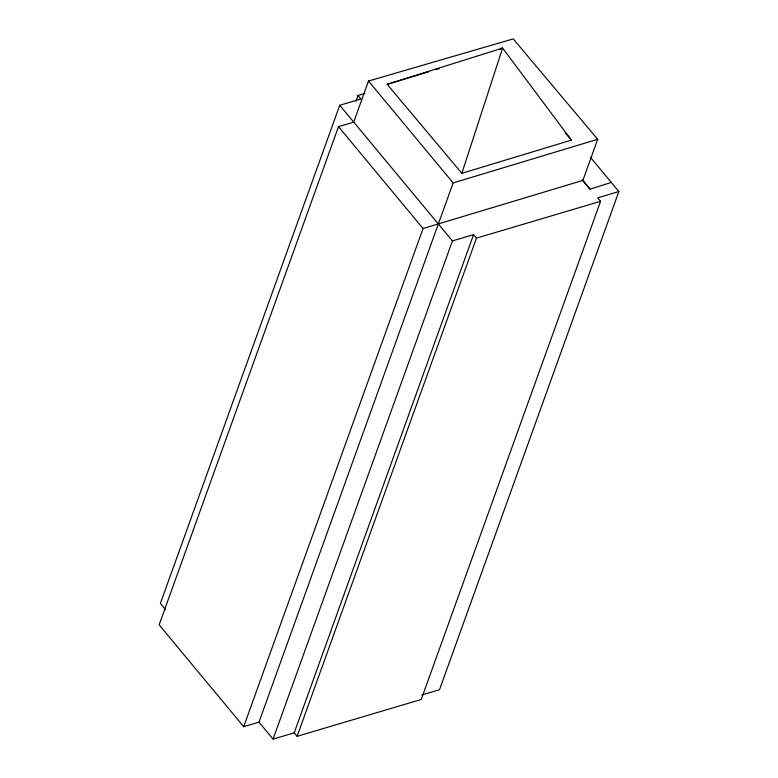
<?xml version="1.0" encoding="UTF-8"?>
<svg xmlns="http://www.w3.org/2000/svg" width="778" height="778" viewBox="0 0 778 778"><rect width="100%" height="100%" fill="white"/><g stroke="black" fill="none" stroke-linecap="round" stroke-linejoin="round"><path stroke-width="1.17" d="M461.84 173.309L502.607 48.09L571.412 140.128L461.84 173.309L387.191 84.325L502.607 48.09M364.97 93.448L358.006 95.509L360.875 98.981L339.723 105.273L160.375 603.436L165.519 609.651M338.488 126.668L159.14 624.841L243.699 726.681L258.986 722.159L453.136 182.908L597.679 139.311L513.237 38.9L368.5 81.029L353.689 122.165L338.488 126.668L423.057 228.518L243.699 726.681M355.945 101.218L358.006 95.509M258.986 722.159L273.068 739.1L452.417 240.927L473.569 234.645L476.467 238.136L297.118 736.309L294.22 732.808L473.569 234.645M423.057 228.518L582.887 180.399L597.679 139.311M590.395 157.263L618.86 191.544L597.708 197.826L600.587 201.308L421.229 699.471L297.118 736.309M618.86 191.544L439.512 689.707L421.695 695.007M499.622 49.539L502.452 47.915M582.255 179.932L590.016 189.19L611.294 182.422M387.191 84.325L428.727 71.761M435.651 69.66L439.113 68.62M476.467 238.136L600.587 201.308M273.068 739.1L294.22 732.808M565.198 132.717L571.412 140.128M368.5 81.029L453.136 182.908M452.417 240.927L339.723 105.273M582.887 180.399L590.016 189.19"/></g></svg>
